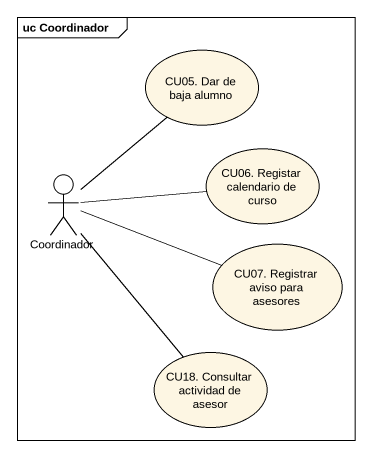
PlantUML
@startuml
mainframe uc Coordinador
usecase "CU05. Dar de baja alumno" as CU05_Dar_de_baja_alumno
actor Coordinador
usecase "CU06. Registar calendario de curso" as CU06_Registar_calendario_de
usecase "CU07. Registrar aviso para asesores" as CU07_Registrar_aviso_para
usecase "CU18. Consultar actividad de asesor" as CU18_Consultar_actividad_de
CU05_Dar_de_baja_alumno -- Coordinador
CU06_Registar_calendario_de -left- Coordinador
CU07_Registrar_aviso_para -left- Coordinador
CU18_Consultar_actividad_de -up- Coordinador
@enduml
